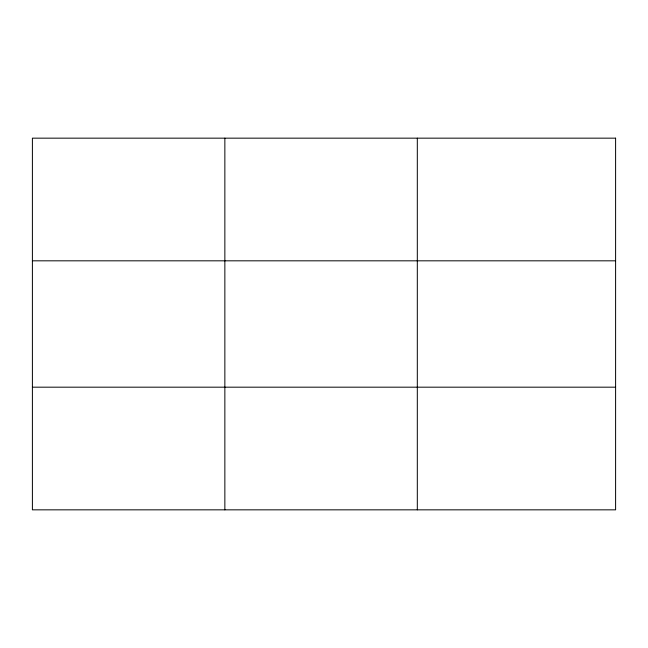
<?xml version="1.0" encoding="UTF-8"?>
<svg xmlns="http://www.w3.org/2000/svg" width="648" height="648" viewBox="0 0 648 648"><rect width="100%" height="100%" fill="white"/><g stroke="black" fill="none" stroke-linecap="round" stroke-linejoin="round"><path stroke-width="0.97" d="M224.856 509.838L224.856 138.162M417.312 509.838L417.312 138.162M32.4 260.82L615.6 260.82M32.4 387.18L615.6 387.18M615.6 138.162L32.4 138.162L32.4 509.838L615.6 509.838L615.6 138.162"/></g></svg>
